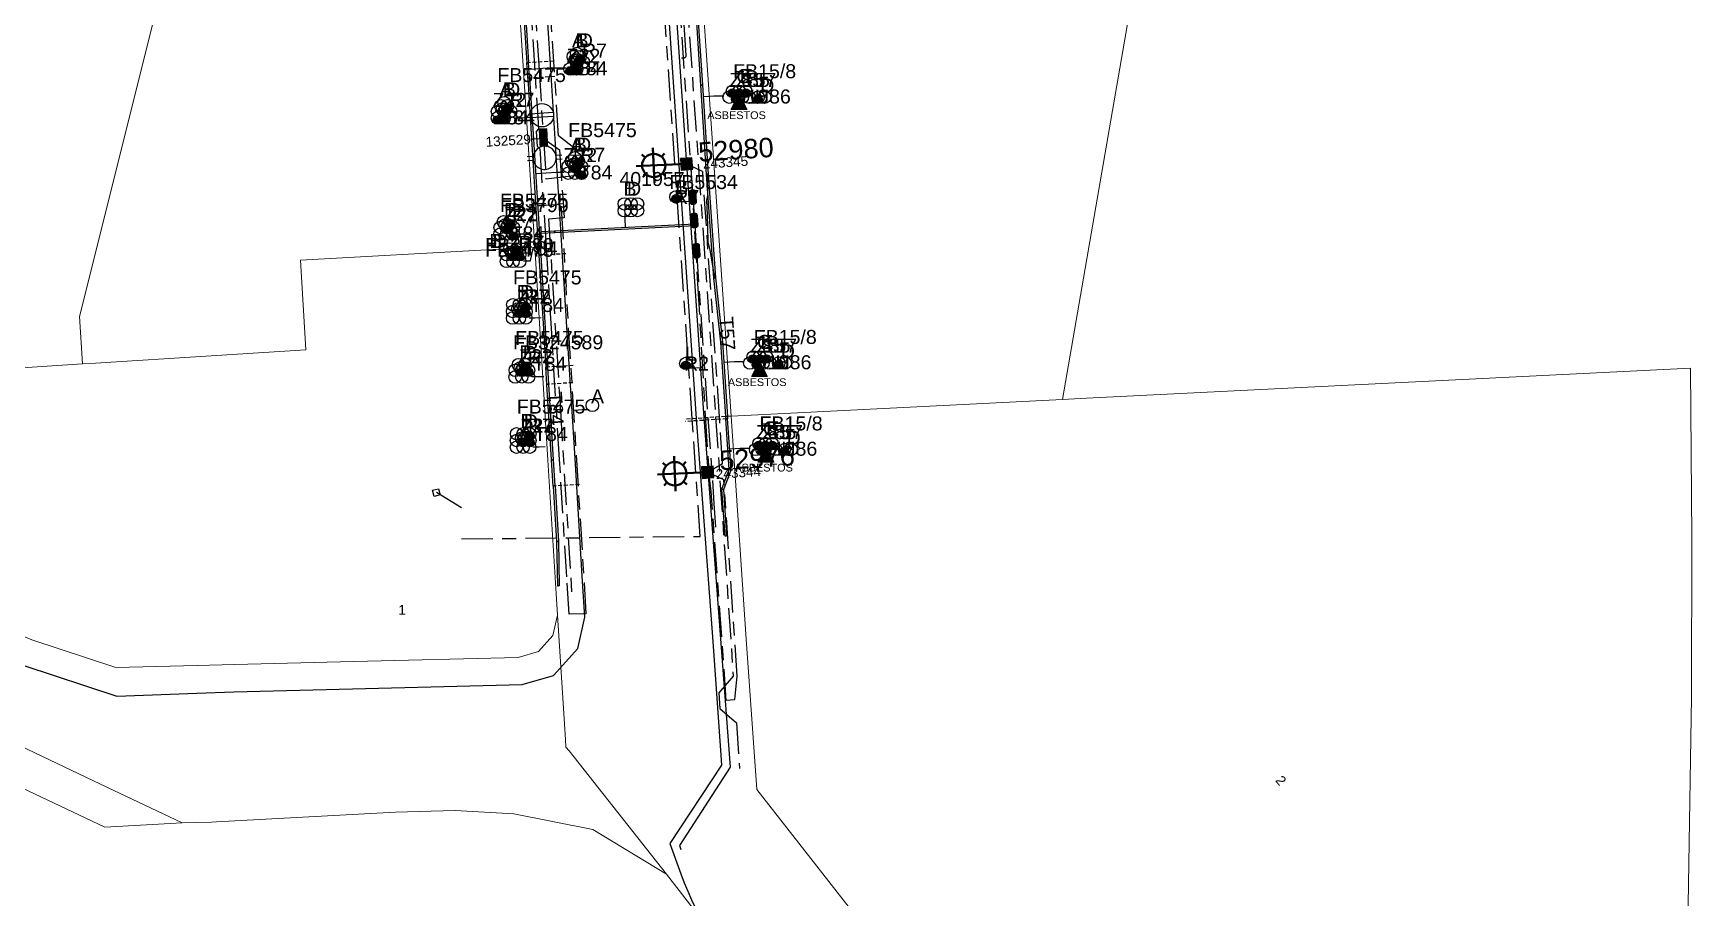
# Model space of a CAD drawing. Header units: metres. Extents: x 313711 to 315840, y 6256069 to 6257554.
# Drawn here: x 315370.2 to 315583.4, y 6256313 to 6256424.1 of the extents above; entities that cross this region are included whole.
import ezdxf
from ezdxf.enums import TextEntityAlignment as Align

# ---------------------------------------------------------------- set-up
doc = ezdxf.new("R2010")
doc.units = ezdxf.units.M
doc.linetypes.add('Cable Exist UG', pattern=[8.2, 4, -1.2, 1.8, -1.2])
doc.linetypes.add('DASHED', pattern=[0.75, 0.5, -0.25])
doc.layers.get('0').update_dxf_attribs({"color": 6})
for name, color, linetype in [('_User DUCT CONFIGS', 7, 'Continuous'), ('_User EARTHING', 7, 'Continuous'), ('Duct_SP_EXT', 7, 'Continuous'), ('Equip_HV_EXT', 7, 'Continuous'), ('Equip_LV_EXT', 7, 'Continuous'), ('Equip_SP_SL_EXT', 7, 'Continuous'), ('Mains_HV_EXT', 7, 'Continuous'), ('Mains_LV_EXT', 7, 'Continuous'), ('Mains_SL_EXT', 7, 'Continuous'), ('Services_SP_EXT', 7, 'Continuous'), ('SupportsUG_SP_LV_EXT', 7, 'Continuous'), ('SupportsUG_SP_LV_SL_EXT', 7, 'Continuous'), ('Trench_SP_EXT', 7, 'Continuous')]:
    doc.layers.add(name, color=color, linetype=linetype)
doc.layers.add('Cadastre Land Parcels_SP_EXT', color=9, linetype='Continuous', lineweight=5)
doc.layers.add('Cadastre Roads_SP_EXT', color=9, linetype='Continuous', lineweight=5)
doc.layers.add('UNKNOWN_FEATURES', color=1, linetype='DASHED', plot=False)
doc.styles.add('COLUMN_LABEL', font='arial.ttf')
doc.styles.add('iecARIAL', font='arial.ttf', dxfattribs={"height": 2})
doc.styles.add('iecNAME', font='times.ttf')
doc.styles.add('POLE_LABEL', font='arial.ttf')
doc.styles.get("Standard").update_dxf_attribs({"font": 'arial.ttf'})
doc.linetypes.add('Cable P UG', pattern='A,6,-0.5,["P",Standard,S=1.7,R=0,X=0.5,Y=-1],-2.9', length=9.4)

# ---------------------------------------------------------------- blocks, each defined once
blk = doc.blocks.new('COLUMN_EXT')
blk.add_hatch(color=256).paths.add_polyline_path([(-1.49, 1.48), (-1.49, -1.49), (1.48, -1.49), (1.48, 1.48)])
blk.add_lwpolyline([(-1.49, -1.49), (1.48, -1.49), (1.48, 1.48), (-1.49, 1.48)], close=True)
for tag, height, style, flags, p in [('STRUCTURE_PLANT_NUMBER', 0.2, 'POLE_LABEL', 9, (1.81, 0.03)), ('ASSET_NUM', 2.5, 'COLUMN_LABEL', 8, (2, 2)), ('STREET_CODE', 0.2, 'COLUMN_LABEL', 9, (1.81, -0.2))]:
    blk.add_attdef(tag, text='', height=height, dxfattribs=dict(style=style, flags=flags)).set_placement(p, align=Align.MIDDLE_LEFT)
at = {"flags": 1}
blk.add_attdef('Z', (1.81, -2.35), '', height=0.2, dxfattribs=at)
at = {"flags": 9}
for tag, p in [('COLUMN_TYPE', (1.81, -0.4)), ('OWNED_BY', (1.81, -0.6)), ('STATE', (1.81, -0.8)), ('USAGE', (1.81, -1)), ('STREETNAME', (1.81, -1.6)), ('SUBURB', (1.81, -1.8)), ('LEGEND', (1.81, -1.2)), ('LOCATION', (1.81, -1.4)), ('NOTES', (1.81, -2))]:
    blk.add_attdef(tag, text='', height=0.2, dxfattribs=at).set_placement(p, align=Align.MIDDLE_LEFT)
blk = doc.blocks.new('PILLAR_EXT')
blk.add_hatch(color=256).paths.add_polyline_path([(-2.475, 0.99), (-2.475, -0.99), (2.475, -0.99), (2.475, 0.99)])
blk.add_lwpolyline([(-2.475, -0.99), (2.475, -0.99), (2.475, 0.99), (-2.475, 0.99)], close=True)
at = {"style": 'iecARIAL', "flags": 8}
blk.add_attdef('ASSET_NUM', (1.5, 3.5), '', height=2.5, dxfattribs=at)
for tag, p, flags in [('OWNED_BY', (0, -0.2), 9), ('STATE', (0, -0.4), 9), ('SUPPORT_TYPE', (0, -0.6), 9), ('STREETNAME', (0, -1.8), 9), ('SUBURB', (0, -2), 1), ('USAGE', (0, -0.8), 9), ('LEGEND', (0, -1), 9), ('LOCATION', (0, -1.2), 9), ('NOTES', (0, -1.4), 9), ('PARENT', (0, -1.6), 9)]:
    blk.add_attdef(tag, p, '', height=0.2, dxfattribs=dict(flags=flags))
blk = doc.blocks.new('DUCT_EXT')
blk.add_circle((0, 0.8), 0.8)
at = {"flags": 1}
blk.add_attdef('Z', (0, 0), '', height=0.2, dxfattribs=at)
at = {"flags": 9}
for tag, p in [('DUCT_CODE', (0, 0)), ('XSECT_TYPE', (0, -0.2)), ('STATE', (0, -0.6)), ('FB_REFERENCE', (0, -0.4)), ('NOTES', (0, -0.8))]:
    blk.add_attdef(tag, text='', height=0.2, dxfattribs=at).set_placement(p, align=Align.MIDDLE_LEFT)
blk = doc.blocks.new('SL_LANTERN_EXT')
at = {"lineweight": 40}
for p, q in [((0, 1.97), (0, 6.47)), ((-1.46, 5.68), (-1.06, 5.28)), ((1.46, 5.68), (1.06, 5.28)), ((-2.25, 4.22), (2.25, 4.22)), ((-1.46, 2.76), (-1.06, 3.16)), ((0, 0), (0, 2.72)), ((1.46, 2.76), (1.06, 3.16))]:
    blk.add_line(p, q, dxfattribs=at)
blk.add_circle((0, 4.22), 1.5, dxfattribs=at)
at = {"style": 'iecARIAL', "flags": 8}
blk.add_attdef('ASSET_NUM', (1.5, 1.5), '', height=2.5, dxfattribs=at)
for tag, p, height, flags in [('OPERATING_VOLTAGE', (0.98, -1.65), 0.2, 9), ('ORIENTATION', (0.98, -1.85), 0.2, 9), ('OWNED_BY', (0.98, -2.05), 0.2, 9), ('STATE', (0.98, -2.25), 0.2, 9), ('CONSTRUCTED_VOLTAGE', (0.98, -0.65), 0.2, 9), ('CONTROL_TYPE', (0.98, -0.85), 0.2, 9), ('LANTERN_PURPOSE', (0.98, -1.05), 0.2, 9), ('LANTERN_TYPE', (0.98, -1.25), 0.2, 9), ('NO_PHASES', (0.98, -1.45), 0.2, 9), ('LNUMBER', (2.18, -3.25), 2.5, 8), ('USAGE', (0.98, -2.45), 0.2, 9), ('CEXIST', (0.98, -2.65), 0.2, 9), ('CNEW', (0.98, -2.85), 0.2, 9), ('CNUMBER', (0.98, -3.05), 0.2, 9), ('CREMOVE', (0.98, -3.25), 0.2, 9), ('CREPLACE', (0.98, -3.45), 0.2, 9), ('LKINGHEIGHT', (0.98, -3.65), 0.2, 9), ('LBRACKET', (0.98, -3.85), 0.2, 9), ('LBRACKETVOCAB', (0.98, -4.05), 0.2, 9), ('LCATEGORY', (0.98, -4.25), 0.2, 9), ('LCHARGE1', (0.98, -4.45), 0.2, 9), ('LCHARGE1PERCENT', (0.98, -4.65), 0.2, 9), ('LCHARGE2', (0.98, -4.85), 0.2, 9), ('LCHARGE2PERCENT', (0.98, -5.05), 0.2, 9), ('LCHARGE3', (0.98, -5.25), 0.2, 9), ('LCHARGE3PERCENT', (0.98, -5.45), 0.2, 9), ('LEXIST', (0.98, -5.65), 0.2, 9), ('LLAMP', (0.98, -5.85), 0.2, 9), ('LLAMPVOCAB', (0.98, -6.05), 0.2, 9), ('LMAST', (0.98, -6.25), 0.2, 9), ('LMASTVOCAB', (0.98, -6.45), 0.2, 9), ('LNEW', (0.98, -6.65), 0.2, 9), ('LANTNUMBER', (0.98, -6.85), 0.2, 9), ('LOUTREACH', (0.98, -7.25), 0.2, 9), ('LOUTREACHVOCAB', (0.98, -7.45), 0.2, 9), ('LRATECODE', (0.98, -7.65), 0.2, 9), ('LREMOVE', (0.98, -7.85), 0.2, 9), ('LREPLACE', (0.98, -8.05), 0.2, 9), ('LTYPE', (0.98, -8.25), 0.2, 9), ('LTYPEVOCAB', (0.98, -8.45), 0.2, 9), ('LEGEND', (0.98, -8.65), 0.2, 9), ('STREETNAME', (0.98, -9.25), 0.2, 9), ('SUBURB', (0.98, -9.45), 0.2, 1), ('LOCATION', (0.98, -8.85), 0.2, 9), ('NOTES', (0.98, -9.05), 0.2, 9)]:
    blk.add_attdef(tag, p, '', height=height, dxfattribs=dict(flags=flags))
blk = doc.blocks.new('CCP_EXT')
at = {"flags": 9}
for tag, p in [('STATE', (0, -1.8)), ('NOTES', (0, -2))]:
    blk.add_attdef(tag, text='', height=0.2, dxfattribs=at).set_placement(p, align=Align.MIDDLE_LEFT)
blk.add_wipeout([(0, 0.57), (0.57, 0), (0, -0.57), (-0.57, 0)])
blk.add_lwpolyline([(-0.57, 0), (0, 0.57), (0.57, 0), (0, -0.57), (-0.57, 0)])
at = {"flags": 1}
blk.add_attdef('Z', (0, 0), '', height=0.2, dxfattribs=at)
at = {"flags": 9}
for tag, p in [('CCP_TYPE', (0, 0)), ('CONSTRUCTED_VOLTAGE', (0, -0.2)), ('OPERATING_VOLTAGE', (0, -0.6)), ('ORIENTATION', (0, -0.8)), ('OWNED_BY', (0, -1)), ('NO_PHASES', (0, -0.4)), ('USAGE', (0, -1.2)), ('LEGEND', (0, -1.4)), ('LIFE_SUPPORT', (0, -1.6))]:
    blk.add_attdef(tag, text='', height=0.2, dxfattribs=at).set_placement(p, align=Align.MIDDLE_LEFT)
blk = doc.blocks.new('HV_STJ_EXT')
h = blk.add_hatch(color=256)
edge = h.paths.add_edge_path()
edge.add_ellipse((-0.59, 0.13), major_axis=(0.226, 0.226), ratio=1, start_angle=45, end_angle=135)
edge.add_line((-0.91, 0.13), (-0.91, -0.13))
edge.add_ellipse((-0.59, -0.13), major_axis=(0.226, 0.226), ratio=1, start_angle=135, end_angle=225)
edge.add_line((-0.59, -0.45), (0.59, -0.45))
edge.add_ellipse((0.59, -0.13), major_axis=(-0.226, 0.226), ratio=1, start_angle=135, end_angle=225)
edge.add_line((0.91, -0.13), (0.91, 0.13))
edge.add_ellipse((0.59, 0.13), major_axis=(-0.226, 0.226), ratio=1, start_angle=225, end_angle=315)
edge.add_line((0.59, 0.45), (-0.59, 0.45))
blk.add_lwpolyline([(-0.91, 0.13), (-0.91, -0.13, 0.414214), (-0.59, -0.45), (0.59, -0.45, 0.414214), (0.91, -0.13), (0.91, 0.13, 0.414214), (0.59, 0.45), (-0.59, 0.45, 0.414214)], format="xyb", close=True)
for tag, flags, p in [('ORIENTATION', 9, (1.5, 0)), ('Z', 1, (1.5, -0.8)), ('USAGE', 9, (1.5, -0.2)), ('LEGEND', 9, (1.5, -0.4)), ('NOTES', 9, (1.5, -0.6))]:
    blk.add_attdef(tag, text='', height=0.2, dxfattribs=dict(flags=flags)).set_placement(p, align=Align.MIDDLE_LEFT)
blk = doc.blocks.new('WARNING_FEATURE_EXT')
h = blk.add_hatch(color=2)
h.dxf.hatch_style = 1
h.paths.add_polyline_path([(0, 1.99), (-0.99, 0), (1, 0)])
at = {"color": 18, "true_color": 0x000000}
blk.add_lwpolyline([(-0.99, 0), (0, 1.99), (1, 0)], close=True, dxfattribs=at)
at = {"color": 18, "true_color": 0x000000, "insert": (0, 0.87), "char_height": 1.5, "attachment_point": 5, "line_spacing_factor": 1.5, "style": 'iecNAME'}
blk.add_mtext_dynamic_manual_height_columns('!', width=1.5, gutter_width=4, heights=[0], dxfattribs=at)
at = {"color": 2, "flags": 1}
for tag, p in [('STATE', (1.19, 2.01)), ('HAZMAT_ID', (1.19, 0.72))]:
    blk.add_attdef(tag, p, '', height=0.8, dxfattribs=at)
at = {"color": 2}
blk.add_attdef('WARNING_TYPE', text='', height=1, dxfattribs=at).set_placement((-4.07, -1.22), (4.88, -1.22), align=Align.ALIGNED)
at = {"color": 2, "flags": 1}
blk.add_attdef('WARNING_DESC', text='', height=0.8, dxfattribs=at).set_placement((1.19, -0.56), align=Align.MIDDLE_CENTER)
blk = doc.blocks.new('LV_UG_LINKS_OPEN_EXT')
for p, q in [((-0.25, 1.47), (-0.25, 2.22)), ((0.25, 1.47), (0.25, 2.22)), ((-0.25, -1.47), (-0.25, -2.22)), ((0.25, -1.47), (0.25, -2.22))]:
    blk.add_line(p, q)
at = {"flags": 9}
for tag, p in [('ACTUAL_STATUS', (0, 0)), ('CONSTRUCTED_VOLTAGE', (0, -0.2)), ('OPERATING_VOLTAGE', (0, -0.6)), ('ORIENTATION', (0, -0.8)), ('STATE', (0, -1)), ('SWITCH_TYPE', (0, -1.2)), ('NO_PHASES', (0, -0.4)), ('USAGE', (0, -1.4)), ('NOTES', (0, -1.6))]:
    blk.add_attdef(tag, text='', height=0.2, dxfattribs=at).set_placement(p, align=Align.MIDDLE_LEFT)
at = {"flags": 1}
blk.add_attdef('Z', (0, 0), '', height=0.2, dxfattribs=at)
blk.add_wipeout([(-0.25, 1.47), (-0.43, 1.43), (-0.61, 1.36), (-0.77, 1.28), (-0.93, 1.17), (-1.07, 1.05), (-1.19, 0.9), (-1.29, 0.75), (-1.38, 0.58), (-1.44, 0.4), (-1.48, 0.22), (-1.49, 0.03), (-1.49, -0.16), (-1.45, -0.34), (-1.4, -0.52), (-1.32, -0.69), (-1.23, -0.85), (-1.11, -1), (-0.98, -1.13), (-0.83, -1.24), (-0.66, -1.34), (-0.49, -1.41), (-0.31, -1.46), (-0.13, -1.49), (0.06, -1.49), (0.25, -1.47), (0.43, -1.43), (0.61, -1.36), (0.77, -1.28), (0.93, -1.17), (1.07, -1.05), (1.19, -0.9), (1.29, -0.75), (1.38, -0.58), (1.44, -0.4), (1.48, -0.22), (1.49, -0.03), (1.49, 0.16), (1.45, 0.34), (1.4, 0.52), (1.32, 0.69), (1.23, 0.85), (1.11, 1), (0.98, 1.13), (0.83, 1.24), (0.66, 1.34), (0.49, 1.41), (0.31, 1.46), (0.13, 1.49), (-0.06, 1.49)])
blk.add_lwpolyline([(0, -1.49, 1), (0, 1.49, 1)], format="xyb", close=True)
blk = doc.blocks.new('LV_UG_LINKS_CLOSED_EXT')
blk.add_wipeout([(-1.06, 1.06), (-1.18, 0.92), (-1.29, 0.76), (-1.37, 0.59), (-1.43, 0.42), (-1.48, 0.23), (-1.49, 0.05), (-1.49, -0.14), (-1.46, -0.33), (-1.41, -0.51), (-1.33, -0.68), (-1.24, -0.84), (-1.12, -0.99), (-0.99, -1.12), (-0.84, -1.24), (-0.68, -1.33), (-0.51, -1.41), (-0.33, -1.46), (-0.14, -1.49), (0.05, -1.49), (0.23, -1.48), (0.42, -1.43), (0.59, -1.37), (0.76, -1.29), (0.92, -1.18), (1.06, -1.06), (1.18, -0.92), (1.29, -0.76), (1.37, -0.59), (1.43, -0.42), (1.48, -0.23), (1.49, -0.05), (1.49, 0.14), (1.46, 0.33), (1.41, 0.51), (1.33, 0.68), (1.24, 0.84), (1.12, 0.99), (0.99, 1.12), (0.84, 1.24), (0.68, 1.33), (0.51, 1.41), (0.33, 1.46), (0.14, 1.49), (-0.05, 1.49), (-0.23, 1.48), (-0.42, 1.43), (-0.59, 1.37), (-0.76, 1.29), (-0.92, 1.18)])
for p, q in [((-0.25, -1.48), (-0.25, 1.48)), ((0.25, -1.48), (0.25, 1.48))]:
    blk.add_line(p, q)
blk.add_circle((0, 0), 1.5)
at = {"flags": 9}
for tag, p in [('ACTUAL_STATUS', (0, 0)), ('CONSTRUCTED_VOLTAGE', (0, -0.2)), ('OPERATING_VOLTAGE', (0, -0.6)), ('ORIENTATION', (0, -0.8)), ('STATE', (0, -1)), ('SWITCH_TYPE', (0, -1.2)), ('NO_PHASES', (0, -0.4)), ('USAGE', (0, -1.4)), ('NOTES', (0, -1.6))]:
    blk.add_attdef(tag, text='', height=0.2, dxfattribs=at).set_placement(p, align=Align.MIDDLE_LEFT)
at = {"flags": 1}
blk.add_attdef('Z', (0, 0), '', height=0.2, dxfattribs=at)
blk = doc.blocks.new('CABLE_LARGE_EXT')
h = blk.add_hatch(color=256)
edge = h.paths.add_edge_path()
edge.add_arc((0, 0.55), 0.55, 0, 360)
blk.add_circle((0, 0.55), 0.55)
at = {"flags": 1}
blk.add_attdef('Z', (0, 0), '', height=0.2, dxfattribs=at)
at = {"flags": 9}
for tag, p in [('COND_CODE', (0, 0)), ('STATE', (0, -0.4)), ('XSECT_SIZE', (0, -0.6)), ('FB_REFERENCE', (0, -0.2)), ('NOTES', (0, -0.8))]:
    blk.add_attdef(tag, text='', height=0.2, dxfattribs=at).set_placement(p, align=Align.MIDDLE_LEFT)

msp = doc.modelspace()

# ---------------------------------------------------------------- linework, layer by layer
at = {"layer": '_User DUCT CONFIGS'}
for points in [[(315438.71, 6256419.61), (315436.3, 6256419.61), (315434.05, 6256419.46)], [(315458.98, 6256416.02), (315457.71, 6256416.02), (315456.43, 6256415.94)], [(315430.05, 6256414.17), (315430.61, 6256413.6)], [(315432.02, 6256413.25), (315432.97, 6256413.25), (315434.06, 6256413.31)], [(315438.48, 6256406.21), (315437.51, 6256406.21), (315434.82, 6256406.06)], [(315446.26, 6256400.86), (315446.26, 6256400.19), (315446.31, 6256399.24)], [(315453.2, 6256402.5), (315454.09, 6256402.5), (315454.95, 6256402.55)], [(315432.36, 6256398.34), (315433.31, 6256398.34), (315433.85, 6256400.01), (315434.96, 6256400.06)], [(315433.26, 6256394.86), (315434.15, 6256394.86), (315434.48, 6256396.51), (315435.09, 6256396.55)], [(315433.98, 6256387.56), (315434.77, 6256387.56), (315435.53, 6256387.58)], [(315461.63, 6256381.87), (315460.36, 6256381.87), (315459.08, 6256381.79)], [(315434.3, 6256379.99), (315435.09, 6256379.99), (315435.85, 6256380.01)], [(315454.45, 6256381.1), (315455.35, 6256381.1), (315456.21, 6256381.15)], [(315441.7, 6256375.71), (315440.78, 6256375.71), (315439.77, 6256375.64)], [(315434.47, 6256370.97), (315435.26, 6256370.97), (315436.02, 6256370.99)], [(315462.38, 6256370.76), (315461.11, 6256370.76), (315459.83, 6256370.68)]]:
    msp.add_lwpolyline(points, dxfattribs=at)
at = {"layer": 'Cadastre Land Parcels_SP_EXT', "linetype": 'Continuous'}
for points in [[(315378.22, 6256381.72), (315393.1, 6256382.66), (315405.28, 6256383.43), (315404.6, 6256394.95), (315434.69, 6256396.63), (315433.93, 6256408.59), (315433.26, 6256419.23), (315432.49, 6256431.25), (315431.72, 6256443.46), (315429.99, 6256470.64), (315429.76, 6256474.38), (315428.8, 6256477.72), (315426.58, 6256480.4), (315423.46, 6256481.94), (315401.61, 6256487.41), (315396.33, 6256468.3), (315391.68, 6256449.72), (315376.17, 6256387.7), (315376.55, 6256381.61), (315378.22, 6256381.72)], [(315504.89, 6256461.94), (315482.65, 6256467.39), (315472.62, 6256427.7), (315456.03, 6256431.98), (315459.94, 6256374.91), (315502.51, 6256377.06), (315516.72, 6256459.04), (315512.19, 6256460.15), (315504.89, 6256461.94)], [(315391.32, 6256342.88), (315396.12, 6256343), (315411.45, 6256343.37), (315432.55, 6256343.89), (315435.19, 6256344.66), (315437.03, 6256346.7), (315437.62, 6256349.35), (315437.32, 6256354.15), (315436.38, 6256369.26), (315435.42, 6256384.75), (315434.69, 6256396.63), (315404.6, 6256394.95), (315405.28, 6256383.43), (315393.1, 6256382.66), (315378.22, 6256381.72), (315376.55, 6256381.61), (315362.94, 6256380.74), (315364.02, 6256364.52), (315365.05, 6256348.32), (315370.05, 6256346.18), (315380.85, 6256342.62), (315391.32, 6256342.88)], [(315546.64, 6256262.43), (315567.59, 6256266.57), (315582.25, 6256269.45), (315583.37, 6256338.81), (315583.42, 6256359.28), (315583.25, 6256381.09), (315505.61, 6256377.22), (315502.51, 6256377.06), (315459.94, 6256374.91), (315461.88, 6256346.26), (315463.23, 6256326.93), (315518.13, 6256256.8), (315546.64, 6256262.43)]]:
    msp.add_lwpolyline(points, close=True, dxfattribs=at)
for points in [[(315362.94, 6256380.74), (315376.55, 6256381.61), (315376.17, 6256387.7), (315391.68, 6256449.72), (315396.33, 6256468.3), (315391.04, 6256449.2), (315390.57, 6256449.31), (315386.15, 6256450.42), (315375.91, 6256452.98), (315365.15, 6256455.68)], [(315321.91, 6256354.75), (315379.8, 6256327.2), (315389.36, 6256322.65), (315393.15, 6256322.75), (315393.8, 6256322.78), (315396.13, 6256322.91), (315416.79, 6256324.03), (315424.45, 6256324.21), (315431.99, 6256323.78), (315442.17, 6256321.79), (315451.65, 6256316.06), (315439.1, 6256331.88), (315438.71, 6256332.37), (315438.65, 6256333.35), (315437.79, 6256346.68), (315437.62, 6256349.35), (315437.03, 6256346.7), (315435.19, 6256344.66), (315432.55, 6256343.89), (315411.45, 6256343.37), (315396.12, 6256343), (315391.32, 6256342.88), (315380.85, 6256342.62), (315370.05, 6256346.18)], [(315503.29, 6256249.34), (315451.65, 6256316.06), (315442.17, 6256321.79), (315431.99, 6256323.78), (315424.45, 6256324.21), (315416.79, 6256324.03), (315396.13, 6256322.91), (315393.8, 6256322.78), (315393.15, 6256322.75), (315389.36, 6256322.65), (315379.46, 6256322.08), (315320.02, 6256350.24)]]:
    msp.add_lwpolyline(points, dxfattribs=at)
at = {"layer": 'Cadastre Roads_SP_EXT', "linetype": 'Continuous'}
for points in [[(315432.49, 6256431.25), (315433.26, 6256419.23), (315433.93, 6256408.59), (315434.69, 6256396.63), (315435.42, 6256384.75), (315436.38, 6256369.26), (315437.32, 6256354.15), (315437.62, 6256349.35), (315437.79, 6256346.68), (315438.65, 6256333.35), (315438.71, 6256332.37), (315439.1, 6256331.88), (315451.65, 6256316.06), (315503.29, 6256249.34)], [(315518.13, 6256256.8), (315463.23, 6256326.93), (315461.88, 6256346.26), (315459.94, 6256374.91), (315456.03, 6256431.98)]]:
    msp.add_lwpolyline(points, dxfattribs=at)
at = {"layer": 'Duct_SP_EXT'}
for p, q in [((315432.97, 6256431.29), (315433.67, 6256420.31)), ((315433.21, 6256431.31), (315433.91, 6256420.33)), ((315455.3, 6256428.13), (315456.01, 6256417.42)), ((315455.54, 6256428.15), (315456.25, 6256417.43)), ((315433.67, 6256420.31), (315433.79, 6256420.32)), ((315433.67, 6256420.31), (315433.79, 6256420.32)), ((315433.79, 6256418.32), (315433.67, 6256420.31)), ((315433.91, 6256420.33), (315433.79, 6256420.32)), ((315433.91, 6256420.33), (315433.79, 6256420.32)), ((315434.03, 6256418.33), (315433.91, 6256420.33)), ((315433.79, 6256418.32), (315433.91, 6256418.32)), ((315433.79, 6256418.32), (315433.91, 6256418.32)), ((315434.03, 6256418.33), (315433.91, 6256418.32)), ((315434.03, 6256418.33), (315433.91, 6256418.32)), ((315456.01, 6256417.42), (315456.13, 6256417.43)), ((315456.01, 6256417.42), (315456.75, 6256405.98)), ((315456.25, 6256417.43), (315456.13, 6256417.43)), ((315456.25, 6256417.43), (315456.99, 6256406)), ((315456.75, 6256405.98), (315456.87, 6256405.99)), ((315456.75, 6256405.98), (315456.87, 6256405.99)), ((315456.75, 6256405.98), (315457.67, 6256392.64)), ((315456.99, 6256406), (315456.87, 6256405.99)), ((315456.99, 6256406), (315456.87, 6256405.99)), ((315456.99, 6256406), (315457.91, 6256392.66)), ((315434.81, 6256402.27), (315434.93, 6256402.28)), ((315434.81, 6256402.27), (315434.93, 6256402.28)), ((315434.81, 6256402.27), (315435.02, 6256398.93)), ((315435.05, 6256402.29), (315434.93, 6256402.28)), ((315435.05, 6256402.29), (315434.93, 6256402.28)), ((315435.05, 6256402.29), (315435.26, 6256398.94)), ((315435.02, 6256398.93), (315435.14, 6256398.94)), ((315435.02, 6256398.93), (315435.14, 6256398.94)), ((315435.02, 6256398.93), (315435.17, 6256396.66)), ((315435.26, 6256398.94), (315435.14, 6256398.94)), ((315435.26, 6256398.94), (315435.14, 6256398.94)), ((315435.26, 6256398.94), (315435.41, 6256396.68)), ((315435.48, 6256398.64), (315437.25, 6256398.73)), ((315437.25, 6256398.73), (315455.29, 6256399.63)), ((315437.25, 6256398.73), (315437.26, 6256398.61)), ((315437.26, 6256398.49), (315455.3, 6256399.39)), ((315455.29, 6256399.63), (315455.29, 6256399.51)), ((315455.3, 6256399.39), (315455.29, 6256399.51)), ((315435.17, 6256396.66), (315435.29, 6256396.67)), ((315435.17, 6256396.66), (315435.24, 6256395.56)), ((315435.41, 6256396.68), (315435.29, 6256396.67)), ((315435.41, 6256396.68), (315435.48, 6256395.58)), ((315435.48, 6256398.64), (315435.49, 6256398.52)), ((315435.49, 6256398.4), (315435.49, 6256398.52)), ((315435.49, 6256398.4), (315437.26, 6256398.49)), ((315437.26, 6256398.49), (315437.26, 6256398.61)), ((315435.24, 6256395.56), (315435.36, 6256395.57)), ((315435.24, 6256395.56), (315435.36, 6256395.57)), ((315435.24, 6256395.56), (315435.9, 6256384.78)), ((315435.48, 6256395.58), (315435.36, 6256395.57)), ((315435.48, 6256395.58), (315435.36, 6256395.57)), ((315435.48, 6256395.58), (315436.14, 6256384.8)), ((315457.67, 6256392.64), (315457.79, 6256392.65)), ((315457.67, 6256392.64), (315457.79, 6256392.65)), ((315457.67, 6256392.64), (315458.57, 6256384.41)), ((315457.91, 6256392.67), (315457.79, 6256392.65)), ((315457.91, 6256392.66), (315457.79, 6256392.65)), ((315457.91, 6256392.67), (315458.81, 6256384.43)), ((315435.9, 6256384.78), (315436.02, 6256384.79)), ((315435.9, 6256384.78), (315436.13, 6256381.19)), ((315436.14, 6256384.8), (315436.02, 6256384.79)), ((315436.14, 6256384.8), (315436.37, 6256381.2)), ((315458.57, 6256384.41), (315458.69, 6256384.42)), ((315458.57, 6256384.41), (315459.22, 6256374.87)), ((315458.81, 6256384.43), (315458.69, 6256384.42)), ((315458.81, 6256384.43), (315459.46, 6256374.88)), ((315436.13, 6256381.19), (315436.25, 6256381.2)), ((315436.13, 6256381.19), (315436.25, 6256381.2)), ((315436.26, 6256378.99), (315436.13, 6256381.19)), ((315436.37, 6256381.2), (315436.25, 6256381.2)), ((315436.37, 6256381.2), (315436.25, 6256381.2)), ((315436.5, 6256379.01), (315436.37, 6256381.2)), ((315436.26, 6256378.99), (315436.38, 6256379)), ((315436.26, 6256378.99), (315436.38, 6256379)), ((315436.86, 6256369.29), (315436.26, 6256378.99)), ((315436.5, 6256379.01), (315436.38, 6256379)), ((315436.5, 6256379.01), (315436.38, 6256379)), ((315437.1, 6256369.3), (315436.5, 6256379.01)), ((315459.22, 6256374.87), (315459.24, 6256374.57)), ((315459.22, 6256374.87), (315459.34, 6256374.87)), ((315459.69, 6256368.05), (315459.24, 6256374.57)), ((315459.24, 6256374.57), (315459.36, 6256374.57)), ((315459.24, 6256374.57), (315459.36, 6256374.57)), ((315459.46, 6256374.88), (315459.34, 6256374.87)), ((315459.48, 6256374.58), (315459.36, 6256374.57)), ((315459.48, 6256374.58), (315459.36, 6256374.57)), ((315459.46, 6256374.88), (315459.48, 6256374.58)), ((315459.93, 6256368.01), (315459.48, 6256374.58)), ((315436.86, 6256369.29), (315436.98, 6256369.3)), ((315437.07, 6256365.92), (315436.86, 6256369.29)), ((315437.1, 6256369.3), (315436.98, 6256369.3)), ((315437.31, 6256365.93), (315437.1, 6256369.3)), ((315458.75, 6256365.51), (315459.69, 6256368.05)), ((315459, 6256365.47), (315459.93, 6256368.01)), ((315459.69, 6256368.05), (315459.81, 6256368.03)), ((315459.93, 6256368.01), (315459.81, 6256368.03)), ((315437.07, 6256365.92), (315437.19, 6256365.93)), ((315437.07, 6256365.92), (315437.19, 6256365.93)), ((315437.07, 6256365.92), (315437.51, 6256358.81)), ((315437.31, 6256365.93), (315437.19, 6256365.93)), ((315437.31, 6256365.93), (315437.19, 6256365.93)), ((315437.31, 6256365.93), (315437.75, 6256358.82)), ((315459.16, 6256359.5), (315458.75, 6256365.51)), ((315458.75, 6256365.51), (315458.88, 6256365.49)), ((315459, 6256365.47), (315458.88, 6256365.49)), ((315459.4, 6256359.52), (315459, 6256365.47)), ((315437.51, 6256358.81), (315437.61, 6256353.09)), ((315437.51, 6256358.81), (315437.63, 6256358.81)), ((315437.75, 6256358.82), (315437.63, 6256358.81)), ((315437.75, 6256358.82), (315437.85, 6256353.09)), ((315459.16, 6256359.5), (315459.28, 6256359.51)), ((315459.4, 6256359.52), (315459.28, 6256359.51)), ((315437.61, 6256353.09), (315437.73, 6256353.09)), ((315437.85, 6256353.09), (315437.73, 6256353.09))]:
    msp.add_line(p, q, dxfattribs=at)
at = {"layer": 'Mains_HV_EXT', "linetype": 'Cable P UG'}
msp.add_lwpolyline([(315449.14, 6256466.61), (315450.64, 6256444.74), (315451.54, 6256431.67), (315455.45, 6256374.61), (315457.59, 6256345.96), (315458.61, 6256331.35), (315458.68, 6256330.04), (315458.68, 6256330.04), (315452.06, 6256319.99), (315453.47, 6256316.07), (315453.47, 6256316.07, 0.153864), (315476.8, 6256286.65)], format="xyb", dxfattribs=at)
msp.add_lwpolyline([(315450.14, 6256466.68), (315451.66, 6256444.53), (315452.54, 6256431.74), (315456.45, 6256374.68), (315459.82, 6256329.78), (315453.29, 6256319.73), (315453.48, 6256319.21)], dxfattribs=at)
at = {"layer": 'Mains_HV_EXT', "linetype": 'Cable Exist UG'}
for points in [[(315452.67, 6256437.13), (315453.04, 6256431.77), (315455.01, 6256403.05)], [(315455.01, 6256403.05), (315455.21, 6256400.05)], [(315455.21, 6256400.05), (315455.48, 6256396.16)], [(315455.48, 6256396.16), (315456.95, 6256374.71), (315457.53, 6256366.65), (315457.73, 6256363.7), (315457.95, 6256360.64)]]:
    msp.add_lwpolyline(points, dxfattribs=at)
at = {"layer": 'Mains_LV_EXT', "linetype": 'Cable Exist UG'}
msp.add_lwpolyline([(315453.58, 6256438.46), (315454.04, 6256431.84), (315457.95, 6256374.78), (315460.21, 6256341.47), (315458.35, 6256339.34), (315458.48, 6256337.35), (315460.62, 6256335.49), (315461.02, 6256329.61)], dxfattribs=at)
at = {"layer": 'Mains_SL_EXT', "linetype": 'Cable Exist UG'}
for points in [[(315456.92, 6256367.7), (315458.85, 6256368.8), (315458.44, 6256374.81), (315456.28, 6256406.35), (315454.21, 6256407.32)], [(315460.41, 6256338.48), (315460.71, 6256341.51), (315458.99, 6256366.73), (315456.92, 6256367.7)]]:
    msp.add_lwpolyline(points, dxfattribs=at)
at = {"layer": 'Trench_SP_EXT', "linetype": 'Cable Exist UG'}
for points in [[(315453.58, 6256420.93), (315453.9, 6256420.95), (315453.9, 6256420.95, 0.37135), (315454.16, 6256421.25), (315454.16, 6256421.25), (315452.77, 6256441.59), (315452.65, 6256442.78)], [(315434.93, 6256402.28, 0.391144), (315435.31, 6256401.98), (315435.31, 6256401.98), (315437.57, 6256402.12), (315437.57, 6256402.12, -0.409279), (315438.09, 6256401.63), (315438.09, 6256401.63), (315438.73, 6256391.52)]]:
    msp.add_lwpolyline(points, format="xyb", dxfattribs=at)
for points in [[(315436.1, 6256410.59), (315434.41, 6256410.48)], [(315454.74, 6256407.36), (315454.78, 6256406.81), (315455.63, 6256391.97)], [(315456.87, 6256405.99), (315456.89, 6256403.24), (315456.76, 6256402.68), (315456.87, 6256400.74), (315456.91, 6256399.22), (315456.95, 6256397.29), (315457.19, 6256396.22), (315457.79, 6256392.65)], [(315441.32, 6256349.52), (315438.73, 6256391.52)], [(315455.63, 6256391.97), (315456.61, 6256374.95), (315457.07, 6256367.71)], [(315460.4, 6256338.47), (315459.31, 6256338.38), (315457.39, 6256365.23), (315457.07, 6256367.71)]]:
    msp.add_lwpolyline(points, dxfattribs=at)
at = {"layer": 'UNKNOWN_FEATURES'}
for points in [[(315437.15, 6256420.53), (315433.79, 6256420.32)], [(315437.27, 6256418.54), (315433.91, 6256418.32)], [(315438.29, 6256402.17), (315437.57, 6256402.12)], [(315438.71, 6256395.78), (315435.36, 6256395.57)], [(315439.65, 6256381.41), (315436.25, 6256381.2)], [(315439.59, 6256379.2), (315436.38, 6256379)], [(315459.94, 6256374.91), (315454.05, 6256374.51)], [(315459.36, 6256374.57), (315454.06, 6256374.21)], [(315440.44, 6256366.13), (315437.19, 6256365.93)]]:
    msp.add_lwpolyline(points, dxfattribs=at)

# ---------------------------------------------------------------- block references
at = {"layer": '_User DUCT CONFIGS'}
for name, p, rotation in [('DUCT_EXT', (315440.09, 6256420.71), 359.9280103208017), ('DUCT_EXT', (315439.23, 6256418.73), 0.002328667620759005), ('DUCT_EXT', (315439.66, 6256420.3), 359.9280103208017), ('DUCT_EXT', (315439.89, 6256419.89), 0.06659222496767825), ('DUCT_EXT', (315440.08, 6256418.73), 0.002328667620759005), ('DUCT_EXT', (315440.09, 6256419.58), 0.002328667620759005), ('DUCT_EXT', (315440.09, 6256419.58), 0.04039203456142104), ('DUCT_EXT', (315440.28, 6256419.89), 0.1244322706665886), ('CABLE_LARGE_EXT', (315440.09, 6256419.58), 0.04039203456142104), ('DUCT_EXT', (315440.51, 6256420.3), 359.985850302495), ('DUCT_EXT', (315440.94, 6256419.58), 0.002328667620759005), ('DUCT_EXT', (315440.94, 6256418.72), 0.002328667620759005), ('CABLE_LARGE_EXT', (315439.23, 6256418.73), 0.04398482175385256), ('CABLE_LARGE_EXT', (315440.08, 6256418.72), 0.04398482175385256), ('DUCT_EXT', (315430.76, 6256414.39), 359.9280103208017), ('DUCT_EXT', (315459.69, 6256415.09), 0.002328667620759005), ('DUCT_EXT', (315460.11, 6256415.85), 359.9280103208017), ('DUCT_EXT', (315460.97, 6256415.85), 359.985850302495), ('DUCT_EXT', (315461.39, 6256415.09), 0.002328667620759005), ('DUCT_EXT', (315461.82, 6256415.85), 0.002328667620759005), ('DUCT_EXT', (315462.24, 6256415.09), 0.002328667620759005), ('DUCT_EXT', (315463.39, 6256415.09), 359.9280103208017), ('DUCT_EXT', (315464.24, 6256415.09), 359.985850302495), ('DUCT_EXT', (315429.9, 6256412.41), 0.002328667620759005), ('DUCT_EXT', (315429.91, 6256413.26), 0.002328667620759005), ('DUCT_EXT', (315430.33, 6256413.98), 359.9280103208017), ('DUCT_EXT', (315430.56, 6256413.57), 0.06659222496767825), ('DUCT_EXT', (315430.75, 6256412.41), 0.002328667620759005), ('DUCT_EXT', (315430.76, 6256413.26), 0.002328667620759005), ('DUCT_EXT', (315430.76, 6256413.26), 0.04039203456142104), ('DUCT_EXT', (315430.95, 6256413.57), 0.1244322706665886), ('CABLE_LARGE_EXT', (315430.76, 6256413.26), 0.04039203456142104), ('DUCT_EXT', (315431.18, 6256413.98), 359.985850302495), ('DUCT_EXT', (315431.61, 6256413.26), 0.002328667620759005), ('DUCT_EXT', (315431.61, 6256412.41), 0.002328667620759005), ('CABLE_LARGE_EXT', (315429.9, 6256412.41), 0.04398482175385256), ('CABLE_LARGE_EXT', (315430.75, 6256412.41), 0.04398482175385256), ('DUCT_EXT', (315439.01, 6256406.18), 0.002328667620759005), ('DUCT_EXT', (315439.43, 6256406.9), 359.9280103208017), ('DUCT_EXT', (315439.67, 6256406.49), 0.06659222496767825), ('DUCT_EXT', (315439.86, 6256407.31), 359.9280103208017), ('DUCT_EXT', (315439.86, 6256406.18), 0.002328667620759005), ('DUCT_EXT', (315439.86, 6256406.18), 0.04039203456142104), ('DUCT_EXT', (315440.05, 6256406.49), 0.1244322706665886), ('DUCT_EXT', (315440.29, 6256406.9), 359.985850302495), ('DUCT_EXT', (315440.71, 6256406.18), 0.002328667620759005), ('DUCT_EXT', (315439, 6256405.33), 0.002328667620759005), ('DUCT_EXT', (315439.85, 6256405.33), 0.002328667620759005), ('DUCT_EXT', (315440.71, 6256405.33), 0.002328667620759005), ('CABLE_LARGE_EXT', (315440.71, 6256405.33), 0.04398482175385256), ('DUCT_EXT', (315445.41, 6256402.18), 269.945471069923), ('DUCT_EXT', (315446.26, 6256402.18), 269.945471069923), ('DUCT_EXT', (315447.11, 6256402.18), 269.9760326720689), ('DUCT_EXT', (315445.41, 6256401.32), 269.945471069923), ('DUCT_EXT', (315446.26, 6256401.32), 269.945471069923), ('DUCT_EXT', (315447.11, 6256401.32), 270.0347374503443), ('DUCT_EXT', (315430.24, 6256397.5), 0.002328667620759005), ('DUCT_EXT', (315430.25, 6256398.35), 0.002328667620759005), ('DUCT_EXT', (315430.67, 6256399.07), 359.9280103208017), ('DUCT_EXT', (315430.9, 6256398.66), 0.06659222496767825), ('DUCT_EXT', (315431.09, 6256397.5), 0.002328667620759005), ('DUCT_EXT', (315431.1, 6256398.35), 0.002328667620759005), ('DUCT_EXT', (315431.1, 6256398.35), 0.04039203456142104), ('DUCT_EXT', (315431.29, 6256398.66), 0.1244322706665886), ('CABLE_LARGE_EXT', (315431.1, 6256398.35), 0.04039203456142104), ('DUCT_EXT', (315431.52, 6256399.07), 359.985850302495), ('DUCT_EXT', (315431.95, 6256398.35), 0.002328667620759005), ('DUCT_EXT', (315431.95, 6256397.5), 0.002328667620759005), ('DUCT_EXT', (315431.49, 6256395.58), 359.9280103208017), ('DUCT_EXT', (315431.72, 6256395.16), 0.06659222496767825), ('DUCT_EXT', (315432.11, 6256395.16), 0.1244322706665886), ('CABLE_LARGE_EXT', (315431.95, 6256397.5), 0.04398482175385256), ('DUCT_EXT', (315432.34, 6256395.57), 359.985850302495), ('DUCT_EXT', (315431.06, 6256394.85), 0.002328667620759005), ('DUCT_EXT', (315431.06, 6256394), 0.002328667620759005), ('DUCT_EXT', (315431.9, 6256394), 0.002328667620759005), ('DUCT_EXT', (315431.91, 6256394.85), 0.002328667620759005), ('DUCT_EXT', (315431.91, 6256394.85), 0.04039203456142104), ('CABLE_LARGE_EXT', (315431.91, 6256394.85), 0.04039203456142104), ('DUCT_EXT', (315432.76, 6256394.85), 0.002328667620759005), ('DUCT_EXT', (315432.76, 6256394), 0.002328667620759005), ('DUCT_EXT', (315431.86, 6256387.56), 0.002328667620759005), ('DUCT_EXT', (315431.86, 6256386.71), 0.002328667620759005), ('DUCT_EXT', (315431.87, 6256388.42), 359.9280103208017), ('DUCT_EXT', (315432.52, 6256387.87), 0.06659222496767825), ('DUCT_EXT', (315432.71, 6256388.42), 359.985850302495), ('DUCT_EXT', (315432.71, 6256386.71), 0.002328667620759005), ('DUCT_EXT', (315432.72, 6256387.56), 0.002328667620759005), ('DUCT_EXT', (315432.72, 6256387.56), 0.04039203456142104), ('DUCT_EXT', (315432.91, 6256387.87), 0.1244322706665886), ('CABLE_LARGE_EXT', (315432.72, 6256387.56), 0.04039203456142104), ('DUCT_EXT', (315433.56, 6256386.71), 0.002328667620759005), ('DUCT_EXT', (315433.57, 6256387.56), 0.002328667620759005), ('DUCT_EXT', (315432.61, 6256380.72), 359.9280103208017), ('DUCT_EXT', (315432.85, 6256380.31), 0.06659222496767825), ('DUCT_EXT', (315433.23, 6256380.31), 0.1244322706665886), ('DUCT_EXT', (315433.47, 6256380.72), 359.985850302495), ('DUCT_EXT', (315462.34, 6256380.94), 0.002328667620759005), ('DUCT_EXT', (315462.76, 6256381.7), 359.9280103208017), ('DUCT_EXT', (315463.61, 6256381.7), 359.985850302495), ('DUCT_EXT', (315464.04, 6256380.94), 0.002328667620759005), ('DUCT_EXT', (315464.47, 6256381.7), 0.002328667620759005), ('DUCT_EXT', (315464.89, 6256380.94), 0.002328667620759005), ('DUCT_EXT', (315466.04, 6256380.94), 359.9280103208017), ('DUCT_EXT', (315466.89, 6256380.94), 359.985850302495), ('DUCT_EXT', (315432.18, 6256379.14), 0.002328667620759005), ('DUCT_EXT', (315432.19, 6256380), 0.002328667620759005), ('DUCT_EXT', (315433.03, 6256379.15), 0.002328667620759005), ('DUCT_EXT', (315433.04, 6256380), 0.002328667620759005), ('DUCT_EXT', (315433.04, 6256380), 0.04039203456142104), ('CABLE_LARGE_EXT', (315433.04, 6256380), 0.04039203456142104), ('DUCT_EXT', (315433.89, 6256380), 0.002328667620759005), ('DUCT_EXT', (315433.89, 6256379.14), 0.002328667620759005), ('DUCT_EXT', (315442.09, 6256375.49), 359.9280103208017), ('DUCT_EXT', (315432.36, 6256371.83), 359.9280103208017), ('DUCT_EXT', (315433.2, 6256371.83), 359.985850302495), ('DUCT_EXT', (315432.35, 6256370.97), 0.002328667620759005), ('DUCT_EXT', (315432.35, 6256370.12), 0.002328667620759005), ('DUCT_EXT', (315433.01, 6256371.28), 0.06659222496767825), ('DUCT_EXT', (315433.2, 6256370.12), 0.002328667620759005), ('DUCT_EXT', (315433.21, 6256370.97), 0.002328667620759005), ('DUCT_EXT', (315433.21, 6256370.97), 0.04039203456142104), ('DUCT_EXT', (315433.4, 6256371.28), 0.1244322706665886), ('CABLE_LARGE_EXT', (315433.21, 6256370.97), 0.04039203456142104), ('DUCT_EXT', (315434.05, 6256370.12), 0.002328667620759005), ('DUCT_EXT', (315434.06, 6256370.97), 0.002328667620759005), ('DUCT_EXT', (315463.09, 6256369.83), 0.002328667620759005), ('DUCT_EXT', (315463.51, 6256370.59), 359.9280103208017), ('DUCT_EXT', (315464.37, 6256370.59), 359.985850302495), ('DUCT_EXT', (315464.79, 6256369.83), 0.002328667620759005), ('DUCT_EXT', (315465.22, 6256370.59), 0.002328667620759005), ('DUCT_EXT', (315465.64, 6256369.83), 0.002328667620759005), ('DUCT_EXT', (315466.79, 6256369.83), 359.9280103208017), ('DUCT_EXT', (315467.64, 6256369.83), 359.985850302495)]:
    msp.add_blockref(name, p, dxfattribs=dict(at, rotation=rotation))
for name, p in [('CABLE_LARGE_EXT', (315440.51, 6256420.3)), ('CABLE_LARGE_EXT', (315460.11, 6256415.85)), ('CABLE_LARGE_EXT', (315460.53, 6256415.09)), ('CABLE_LARGE_EXT', (315460.97, 6256415.85)), ('CABLE_LARGE_EXT', (315461.82, 6256415.85)), ('CABLE_LARGE_EXT', (315463.39, 6256415.09)), ('CABLE_LARGE_EXT', (315431.18, 6256413.98)), ('CABLE_LARGE_EXT', (315440.29, 6256406.9)), ('DUCT_EXT', (315452.86, 6256402.28)), ('CABLE_LARGE_EXT', (315452.86, 6256402.28)), ('CABLE_LARGE_EXT', (315431.52, 6256399.07)), ('CABLE_LARGE_EXT', (315432.34, 6256395.57)), ('CABLE_LARGE_EXT', (315432.76, 6256394.85)), ('DUCT_EXT', (315433.57, 6256388.42)), ('CABLE_LARGE_EXT', (315433.57, 6256388.42)), ('CABLE_LARGE_EXT', (315433.57, 6256387.56)), ('CABLE_LARGE_EXT', (315433.47, 6256380.72)), ('DUCT_EXT', (315454.12, 6256380.88)), ('CABLE_LARGE_EXT', (315454.12, 6256380.88)), ('CABLE_LARGE_EXT', (315462.76, 6256381.7)), ('CABLE_LARGE_EXT', (315463.18, 6256380.94)), ('CABLE_LARGE_EXT', (315463.61, 6256381.7)), ('CABLE_LARGE_EXT', (315464.47, 6256381.7)), ('CABLE_LARGE_EXT', (315466.04, 6256380.94)), ('CABLE_LARGE_EXT', (315433.89, 6256380)), ('DUCT_EXT', (315434.06, 6256371.83)), ('CABLE_LARGE_EXT', (315434.06, 6256371.83)), ('CABLE_LARGE_EXT', (315434.06, 6256370.97)), ('CABLE_LARGE_EXT', (315463.51, 6256370.59)), ('DUCT_EXT', (315463.93, 6256369.83)), ('CABLE_LARGE_EXT', (315464.37, 6256370.59)), ('CABLE_LARGE_EXT', (315465.22, 6256370.59)), ('CABLE_LARGE_EXT', (315463.93, 6256369.83)), ('CABLE_LARGE_EXT', (315466.79, 6256369.83))]:
    msp.add_blockref(name, p, dxfattribs=at)
at = {"layer": '_User EARTHING'}
ref = msp.add_blockref('WARNING_FEATURE_EXT', (315460.94, 6256414.3), dxfattribs=at)
ref.add_attrib('WARNING_TYPE', 'ASBESTOS', (315456.87, 6256413.08), dxfattribs={"layer": '0', "color": 2, "height": 1})
ref = msp.add_blockref('WARNING_FEATURE_EXT', (315463.59, 6256379.99), dxfattribs=at)
ref.add_attrib('WARNING_TYPE', 'ASBESTOS', (315459.52, 6256378.77), dxfattribs={"layer": '0', "color": 2, "height": 1})
ref = msp.add_blockref('WARNING_FEATURE_EXT', (315464.41, 6256369.01), dxfattribs=at)
ref.add_attrib('WARNING_TYPE', 'ASBESTOS', (315460.34, 6256367.79), dxfattribs={"layer": '0', "color": 2, "height": 1})
at = {"layer": 'Equip_HV_EXT'}
for p, rotation in [((315455.01, 6256403.05), 93.96197169807327), ((315455.21, 6256400.05), 93.91908155363755), ((315455.48, 6256396.16), 93.91945416002642)]:
    msp.add_blockref('HV_STJ_EXT', p, dxfattribs=dict(at, rotation=rotation))
at = {"layer": 'Equip_SP_SL_EXT'}
ref = msp.add_blockref('SL_LANTERN_EXT', (315454.21, 6256407.32), dxfattribs=dict(at, rotation=92.69845455340327))
ref.add_attrib('ASSET_NUM', '52980', dxfattribs={"layer": '0', "height": 2.5, "rotation": 3.9189, "style": 'iecARIAL'}).set_placement((315455.71, 6256408.82), align=Align.MIDDLE_LEFT)
ref = msp.add_blockref('SL_LANTERN_EXT', (315456.92, 6256367.7), dxfattribs=dict(at, rotation=92.66644167612911))
ref.add_attrib('ASSET_NUM', '52976', dxfattribs={"layer": '0', "height": 2.5, "rotation": 3.8807, "style": 'iecARIAL'}).set_placement((315458.42, 6256369.2), align=Align.MIDDLE_LEFT)
at = {"layer": 'SupportsUG_SP_LV_EXT'}
ref = msp.add_blockref('PILLAR_EXT', (315435.81, 6256410.57), dxfattribs=dict(at, xscale=0.5, yscale=0.5, zscale=0.5, rotation=93.17253530811445))
ref.add_attrib('ASSET_NUM', '132529', dxfattribs={"layer": '0', "height": 1.25, "rotation": 3.6291, "style": 'iecARIAL'}).set_placement((315434.2, 6256410.51), align=Align.MIDDLE_RIGHT)
at = {"layer": 'SupportsUG_SP_LV_SL_EXT'}
ref = msp.add_blockref('COLUMN_EXT', (315454.21, 6256407.32), dxfattribs=dict(at, xscale=0.5, yscale=0.5, zscale=0.5, rotation=93.91945416002642))
ref.add_attrib('ASSET_NUM', '243345', dxfattribs={"layer": '0', "height": 1.25, "rotation": 3.9189, "style": 'COLUMN_LABEL'}).set_placement((315456.26, 6256407.94), align=Align.TOP_LEFT)
ref = msp.add_blockref('COLUMN_EXT', (315456.92, 6256367.7), dxfattribs=dict(at, xscale=0.5, yscale=0.5, zscale=0.5, rotation=93.87927219330818))
ref.add_attrib('ASSET_NUM', '243344', dxfattribs={"layer": '0', "height": 1.25, "rotation": 3.8807, "style": 'COLUMN_LABEL'}).set_placement((315457.92, 6256368.07), align=Align.TOP_LEFT)

# ---------------------------------------------------------------- texts
at = {"layer": '_User DUCT CONFIGS'}
for s, p in [('Z22', (315438.79, 6256420.31)), ('A', (315439.48, 6256422.3)), ('B', (315439.93, 6256422.3)), ('D', (315440.35, 6256422.3)), ('R7', (315440.77, 6256420.99)), ('T84', (315438.87, 6256418.72)), ('T84', (315439.72, 6256418.72)), ('FB15/8', (315460.19, 6256418.33)), ('FB5475', (315429.89, 6256417.84)), ('Z85', (315459.73, 6256417.22)), ('Z85', (315460.58, 6256417.22)), ('C', (315460.61, 6256417.69)), ('E', (315461.04, 6256417.7)), ('T57', (315461.43, 6256417.22)), ('D', (315463.67, 6256416.5)), ('A', (315430.15, 6256415.99)), ('B', (315430.6, 6256415.99)), ('D', (315431.02, 6256415.99)), ('U18', (315460.14, 6256415.08)), ('U86', (315463, 6256415.08)), ('FB5475', (315439, 6256410.76)), ('A', (315439.25, 6256408.91)), ('B', (315439.7, 6256408.91)), ('D', (315440.13, 6256408.91)), ('R7', (315440.54, 6256407.59)), ('T84', (315440.35, 6256405.32)), ('401957', (315445.58, 6256404.48)), ('FB5534', (315452, 6256404.09)), ('B', (315452.74, 6256403.42)), ('FB5475', (315430.22, 6256401.7)), ('FB3790', (315430.24, 6256401.13)), ('B', (315446.1, 6256403.23)), ('D', (315446.56, 6256403.23)), ('R7', (315452.62, 6256402.17)), ('Z22', (315430.75, 6256400)), ('B', (315430.74, 6256400.51)), ('D', (315431.17, 6256400.51)), ('R7', (315431.78, 6256399.76)), ('T84', (315431.59, 6256397.49)), ('FB5475', (315428.32, 6256395.38)), ('FB3790', (315428.33, 6256395.99)), ('B', (315428.85, 6256396.52)), ('D', (315429.27, 6256396.53)), ('Z22', (315431.54, 6256396.55)), ('R7', (315432.6, 6256396.26)), ('T84', (315433.32, 6256395.58)), ('FB5475', (315431.91, 6256391.83)), ('Z22', (315432.37, 6256389.37)), ('B', (315432.38, 6256389.96)), ('D', (315432.8, 6256389.96)), ('R7', (315433.33, 6256389.38)), ('T84', (315434.12, 6256388.29)), ('FB15/8', (315462.84, 6256384.18)), ('FB324589', (315431.9, 6256383.49)), ('FB5475', (315432.18, 6256384.05)), ('B', (315432.72, 6256382.19)), ('D', (315433.14, 6256382.19)), ('L', (315453.99, 6256382.02)), ('Z85', (315462.38, 6256383.07)), ('Z85', (315463.23, 6256383.07)), ('C', (315463.26, 6256383.54)), ('E', (315463.69, 6256383.55)), ('T57', (315464.08, 6256383.07)), ('D', (315466.32, 6256382.35)), ('Z22', (315432.69, 6256381.7)), ('R7', (315433.81, 6256381.42)), ('T84', (315434.45, 6256380.73)), ('R2', (315453.88, 6256380.77)), ('U18', (315462.79, 6256380.93)), ('U86', (315465.65, 6256380.93)), ('A', (315441.93, 6256376.54)), ('FB5475', (315432.4, 6256375.24)), ('Z22', (315432.86, 6256372.78)), ('B', (315432.87, 6256373.37)), ('D', (315433.29, 6256373.37)), ('R7', (315433.82, 6256372.79)), ('T84', (315434.61, 6256371.7)), ('Z85', (315463.13, 6256371.96)), ('FB15/8', (315463.59, 6256373.07)), ('Z85', (315463.98, 6256371.96)), ('C', (315464.01, 6256372.43)), ('E', (315464.44, 6256372.43)), ('T57', (315464.83, 6256371.96)), ('U18', (315463.54, 6256369.82)), ('U86', (315466.4, 6256369.82)), ('D', (315467.07, 6256371.24))]:
    msp.add_text(s, height=1.8, dxfattribs=at).set_placement(p)
at = {"layer": 'Cadastre Land Parcels_SP_EXT'}
for s, rotation, p in [('1', 0.2581, (315417.16, 6256349.39)), ('2', 309.0926, (315529.82, 6256328.07))]:
    msp.add_text(s, height=1.25, rotation=rotation, dxfattribs=at).set_placement(p)
at = {"layer": 'Mains_LV_EXT'}
for s, rotation, p in [('T57', 273.9191, (315458.4, 6256387.63)), ('T84', 273.5414, (315436.39, 6256377.99))]:
    msp.add_text(s, height=1.8, rotation=rotation, dxfattribs=at).set_placement(p)

# ---------------------------------------------------------------- next in the draw order: block references
at = {"layer": 'Services_SP_EXT', "rotation": 328.7746835990728}
msp.add_blockref('CCP_EXT', (315422.05, 6256365.08), dxfattribs=at)

# ---------------------------------------------------------------- next in the draw order: linework, layer by layer
at = {"layer": 'Mains_HV_EXT', "linetype": 'Cable P UG'}
msp.add_lwpolyline([(315369.04, 6256342.87), (315380.97, 6256338.94), (315391.26, 6256339.3), (315396, 6256339.48), (315411.27, 6256339.87), (315433.1, 6256340.4), (315437.12, 6256341.58), (315440.25, 6256345.03), (315441.14, 6256349.08), (315440.81, 6256354.36), (315439.88, 6256369.47), (315438.92, 6256384.97), (315438.18, 6256396.85), (315436.75, 6256419.46), (315436.75, 6256419.46), (315435.99, 6256431.47)], dxfattribs=at)
at = {"layer": 'Services_SP_EXT'}
msp.add_lwpolyline([(315425.29, 6256363.12), (315422.05, 6256365.08)], dxfattribs=at)

# ---------------------------------------------------------------- next in the draw order: block references
at = {"layer": 'Equip_LV_EXT'}
for name, p, rotation in [('LV_UG_LINKS_CLOSED_EXT', (315435.62, 6256413.57), 93.6290886737699), ('LV_UG_LINKS_OPEN_EXT', (315435.97, 6256408.1), 93.17253530811445)]:
    msp.add_blockref(name, p, dxfattribs=dict(at, rotation=rotation))

# ---------------------------------------------------------------- next in the draw order: linework, layer by layer
at = {"layer": '_User DUCT CONFIGS'}
msp.add_lwpolyline([(315439.16, 6256407.09), (315439.71, 6256406.52)], dxfattribs=at)
at = {"layer": 'Duct_SP_EXT'}
for p, q in [((315433.79, 6256418.32), (315434.29, 6256410.48)), ((315434.03, 6256418.33), (315434.53, 6256410.49)), ((315434.29, 6256410.48), (315434.41, 6256410.48)), ((315434.29, 6256410.48), (315434.41, 6256410.48)), ((315434.29, 6256410.48), (315434.81, 6256402.27)), ((315434.53, 6256410.49), (315434.41, 6256410.48)), ((315434.53, 6256410.49), (315434.41, 6256410.48)), ((315434.53, 6256410.49), (315435.05, 6256402.29))]:
    msp.add_line(p, q, dxfattribs=at)
at = {"layer": 'Mains_HV_EXT', "linetype": 'Cable Exist UG'}
msp.add_lwpolyline([(315425.29, 6256359.12), (315455.98, 6256359.46), (315455.98, 6256359.46), (315454.95, 6256374.57), (315454.95, 6256374.57), (315451.04, 6256431.63), (315448.23, 6256472.58)], dxfattribs=at)
at = {"layer": 'Mains_LV_EXT', "linetype": 'Cable Exist UG'}
for points in [[(315423.94, 6256483.88), (315431.27, 6256482.05), (315431.27, 6256482.05), (315431.75, 6256474.5), (315431.99, 6256470.77), (315433.71, 6256443.59), (315433.99, 6256439.23), (315435.31, 6256438.36), (315435.41, 6256436.4), (315434.23, 6256435.5), (315434.49, 6256431.37), (315435.25, 6256419.36), (315435.81, 6256410.57)], [(315435.8, 6256410.67), (315436.14, 6256405.42), (315436.14, 6256405.42), (315440.11, 6256405.88), (315439.89, 6256409.27), (315437.77, 6256410.93), (315436.45, 6256431.03), (315435.73, 6256443.19), (315435.23, 6256451.22)], [(315435.81, 6256410.57), (315437.89, 6256409.13), (315438.33, 6256402.48), (315438.46, 6256400.39), (315436.47, 6256400.23), (315439.51, 6256351.17)]]:
    msp.add_lwpolyline(points, dxfattribs=at)
at = {"layer": 'Mains_SL_EXT', "linetype": 'Cable Exist UG'}
msp.add_lwpolyline([(315441.32, 6256349.52), (315439.11, 6256349.45), (315439.11, 6256349.45), (315438.82, 6256354.24), (315437.88, 6256369.35), (315436.92, 6256384.84), (315436.19, 6256396.72), (315435.43, 6256408.68), (315435.39, 6256409.22), (315435.06, 6256409.57), (315434.94, 6256411.5), (315435.23, 6256411.82), (315434.75, 6256419.33), (315433.99, 6256431.34), (315433.68, 6256436.29), (315434.11, 6256437.32)], dxfattribs=at)

# ---------------------------------------------------------------- next in the draw order: block references
at = {"layer": '_User DUCT CONFIGS', "rotation": 0.04039203456142104}
msp.add_blockref('CABLE_LARGE_EXT', (315439.86, 6256406.18), dxfattribs=at)

# ---------------------------------------------------------------- next in the draw order: texts
at = {"layer": '_User DUCT CONFIGS'}
for s, p in [('Z22', (315429.28, 6256414.64)), ('R7', (315431.44, 6256414.67)), ('T84', (315429.54, 6256412.4)), ('T84', (315430.39, 6256412.4)), ('Z22', (315438.38, 6256407.56))]:
    msp.add_text(s, height=1.8, dxfattribs=at).set_placement(p)

doc.saveas('drawing.dxf')
